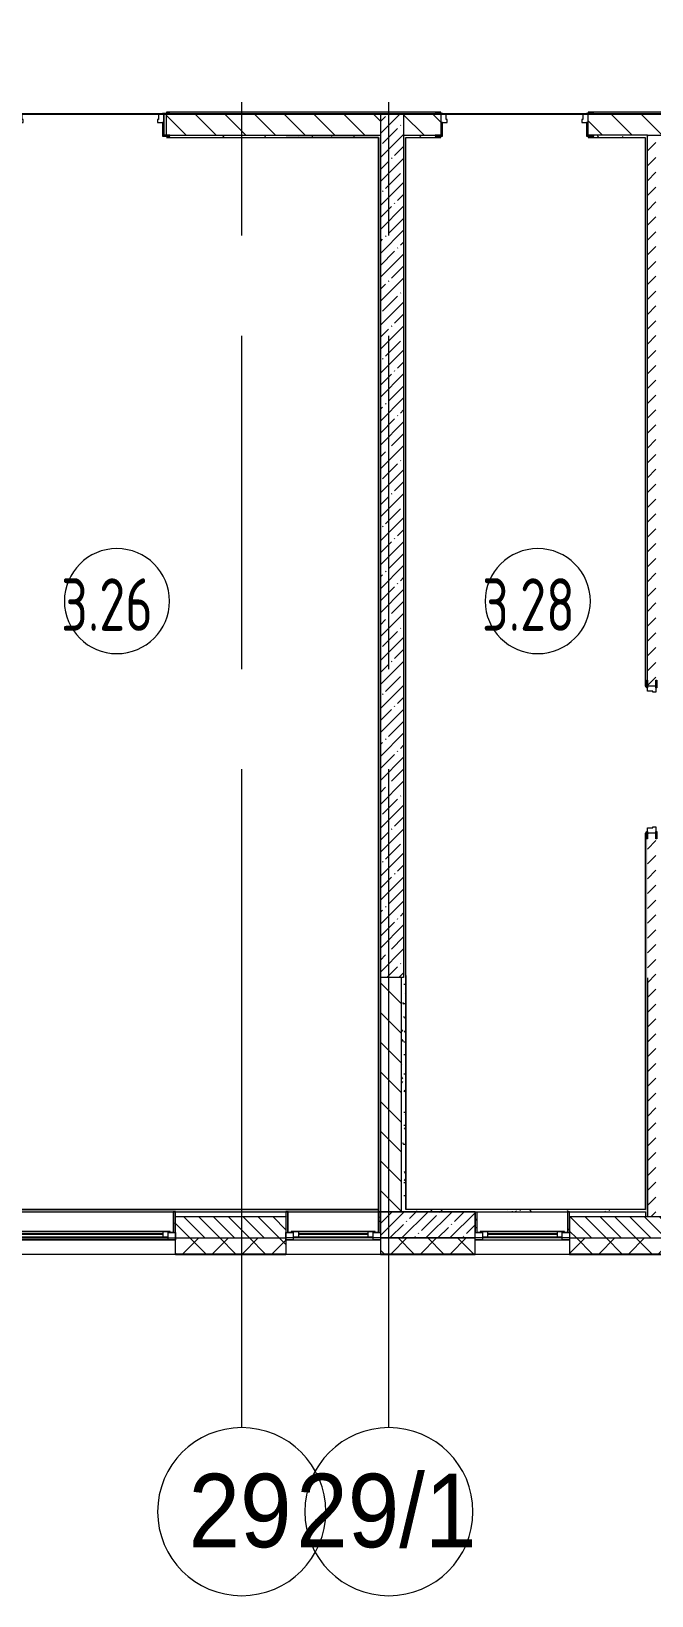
# Model space of a CAD drawing. Header units: millimetres. Extents: x -625 to 415037, y -3642 to 102118.
# Drawn here: x 393036 to 398937, y -3506 to 11390 of the extents above; entities that cross this region are included whole.
import ezdxf

# ---------------------------------------------------------------- set-up
doc = ezdxf.new("R2010")
doc.units = ezdxf.units.MM
doc.linetypes.add('Осевая', pattern=[6350, 1270, -952.5, 3175, -952.5])
for name, color, linetype, lineweight in [('A-AREA-IDEN', 7, 'Continuous', 9), ('A-DOOR-FRAM-2', 7, 'Continuous', 5), ('A-GLAZ', 7, 'Continuous', 9), ('A-GLAZ-1', 7, 'Continuous', 5), ('A-WALL', 7, 'Continuous', 5), ('I-WALL', 7, 'Continuous', 5), ('S-COLS-1', 7, 'Continuous', 5), ('Оси', 7, 'Continuous', 9), ('Оси-1', 7, 'Continuous', 20), ('Оси-2', 7, 'Осевая', 9)]:
    doc.layers.add(name, color=color, linetype=linetype, lineweight=lineweight)
for name, color, linetype, lineweight, true_color in [('A-DOOR-1', 7, 'Continuous', 5, 0xc0c0c0), ('A-DOOR-FRAM-1', 7, 'Continuous', 5, 0xc0c0c0), ('A-WALL-1', 9, 'Continuous', 5, 0x808080), ('A-WALL-FNSH-1', 9, 'Continuous', 5, 0x808080)]:
    doc.layers.add(name, color=color, linetype=linetype, lineweight=lineweight, true_color=true_color)
doc.layers.get('A-DOOR-1').off()
doc.styles.add('Arial', font='arial.ttf', dxfattribs={"width": 0.9, "height": 700})
doc.styles.add('СПДС', font='ГОСТ тип А.ttf', dxfattribs={"width": 0.9})
pattern_1 = [(135, (289227.4, 1e-08), (-141.42136, -141.42136), [])]
pattern_2 = [(45, (289227.4, 1e-08), (-114.04925, 114.04925), []), (45, (289341.45, 1e-08), (-114.04925, 114.04925), [201.612, -40.322, 6.706, -33.617])]
pattern_3 = [(0, (289227.4, 1e-08), (243.84, 60.96), [20.117, -162.763, 20.117, -162.763, -975.36]), (0, (289227.4, 1e-08), (243.84, 60.96), [-365.76, 20.117, -345.643, 20.117, -162.763, -426.72]), (0, (289227.4, 1e-08), (243.84, 60.96), [-914.4, 20.117, -101.803, 20.117, -284.683]), (120, (289318.84, 30.48), (-174.71291, 180.691634), [20.117, -162.763, 20.117, -162.763, -975.36]), (120, (289318.84, 30.48), (-174.71291, 180.691634), [-365.76, 20.117, -345.643, 20.117, -162.763, -426.72]), (120, (289318.84, 30.48), (-174.71291, 180.691634), [-914.4, 20.117, -101.803, 20.117, -284.683]), (240, (289349.32, 152.4), (-69.12709, -241.651634), [20.117, -162.763, 20.117, -162.763, -975.36]), (240, (289349.32, 152.4), (-69.12709, -241.651634), [-365.76, 20.117, -345.643, 20.117, -162.763, -426.72]), (240, (289349.32, 152.4), (-69.12709, -241.651634), [-914.4, 20.117, -101.803, 20.117, -284.683])]

# ---------------------------------------------------------------- blocks, each defined once
blk = doc.blocks.new('110_Дверь_СКБ_2Ст - Д-2а_л_ Из коридора на лестницу-32216062-Объем проектирования 3 этажа')
at = {"layer": 'A-DOOR-FRAM-1'}
for p, q in [((-672, 108), (-742, 108)), ((-742, 108), (-742, 100)), ((-742, 100), (-672, 100)), ((-638, 100), (-688, 100)), ((-688, 100), (-688, 20)), ((-688, 20), (-628, 20)), ((-672, 20), (-688, 20)), ((-688, 20), (-688, -100)), ((-672, 100), (-672, 108)), ((-672, -100), (-672, 20)), ((-638, 50), (-638, 100)), ((-628, 50), (-638, 50)), ((-628, 20), (-628, 50)), ((662, 50), (652, 50)), ((652, 50), (652, 20)), ((652, 20), (712, 20)), ((662, 100), (662, 50)), ((712, 100), (662, 100)), ((768, 108), (698, 108)), ((698, 108), (698, 100)), ((698, 100), (768, 100)), ((712, 20), (698, 20)), ((698, 20), (698, -100)), ((712, 20), (712, 100)), ((712, -100), (712, 20)), ((768, 100), (768, 108)), ((-672, -100), (-742, -100)), ((-742, -100), (-742, -108)), ((-742, -108), (-672, -108)), ((-688, -100), (-672, -100)), ((-672, -108), (-672, -100)), ((698, -100), (712, -100)), ((768, -100), (698, -100)), ((698, -100), (698, -108)), ((698, -108), (768, -108)), ((768, -108), (768, -100))]:
    blk.add_line(p, q, dxfattribs=at)
blk = doc.blocks.new('120_Окно_СКБ_2Ст_Фрамуга сверху - 120_Окно_СКБ_2Ст_2300х2500_h_ ДОО-19727959-Объем проектирования 3 этажа')
at = {"layer": 'A-GLAZ'}
for p, q in [((-1150, -127), (-1150, -57)), ((-1150, -57), (-1080, -57)), ((-1080, -127), (-1150, -127)), ((-1080, -127), (-1100, -127)), ((-1100, -127), (-1100, -137)), ((-1100, -137), (540, -137)), ((540, -137), (-1100, -137)), ((-1080, -57), (-1080, -127)), ((520, -87), (-1080, -87)), ((-1080, -87), (-1080, -127)), ((-1030, -137), (-1030, -87)), ((470, -137), (470, -87)), ((520, -127), (520, -57)), ((520, -57), (590, -57)), ((520, -127), (520, -87)), ((590, -127), (520, -127)), ((540, -127), (520, -127)), ((540, -137), (540, -127)), ((590, -127), (570, -127)), ((570, -127), (570, -137)), ((570, -137), (1100, -137)), ((1100, -137), (570, -137)), ((590, -57), (590, -127)), ((1080, -87), (590, -87)), ((590, -87), (590, -127)), ((640, -137), (640, -87)), ((1030, -137), (1030, -87)), ((1080, -127), (1080, -57)), ((1080, -57), (1150, -57)), ((1080, -127), (1080, -87)), ((1150, -127), (1080, -127)), ((1100, -127), (1080, -127)), ((1100, -137), (1100, -127)), ((1150, -57), (1150, -127))]:
    blk.add_line(p, q, dxfattribs=at)
at = {"layer": 'A-GLAZ-1'}
for p, q in [((1150, -57), (-1150, -57)), ((-1130, -127), (-1100, -127)), ((-1080, -57), (1080, -57)), ((-1030, -107), (470, -107)), ((470, -117), (-1030, -117)), ((540, -127), (570, -127)), ((540, -127), (570, -127)), ((640, -107), (1030, -107)), ((1030, -117), (640, -117)), ((1100, -127), (1130, -127))]:
    blk.add_line(p, q, dxfattribs=at)
blk = doc.blocks.new('120_Окно_СКБ_1Ст - 120_Окно_СКБ_1Ст 900х2500_h_ с форточкой-V552-Объем проектирования 3 этажа')
at = {"layer": 'A-GLAZ'}
for p, q in [((-450, -127), (-450, -57)), ((-450, -57), (-380, -57)), ((-380, -127), (-450, -127)), ((-380, -127), (-400, -127)), ((-400, -127), (-400, -137)), ((-400, -137), (400, -137)), ((400, -137), (-400, -137)), ((-380, -57), (-380, -127)), ((380, -87), (-380, -87)), ((-380, -87), (-380, -127)), ((-330, -137), (-330, -87)), ((330, -137), (330, -87)), ((380, -127), (380, -57)), ((380, -57), (450, -57)), ((380, -127), (380, -87)), ((450, -127), (380, -127)), ((400, -127), (380, -127)), ((400, -137), (400, -127)), ((450, -57), (450, -127))]:
    blk.add_line(p, q, dxfattribs=at)
at = {"layer": 'A-GLAZ-1'}
for p, q in [((450, -57), (-450, -57)), ((-430, -127), (-400, -127)), ((-330, -107), (330, -107)), ((330, -117), (-330, -117)), ((400, -127), (430, -127))]:
    blk.add_line(p, q, dxfattribs=at)
blk = doc.blocks.new('110_Дверь_СКБ_2Ст - Д-6_л__ ДОО_Дв_1450x2100h_Дверь из раздевальной в коридор-25835678-Объем проектирования 3 этажа')
at = {"layer": 'A-DOOR-FRAM-2'}
h = blk.add_hatch(dxfattribs=at)
h.set_pattern_fill('FP_40', color=256, style=0, pattern_type=2)
h.set_pattern_definition([(45, (-546.384, 164.685), (-14.1421, 14.1421), []), (135, (-546.384, 164.685), (-14.1421, -14.1421), [])])
h.paths.add_polyline_path([(-688, -100), (-688, 100), (-712, 100), (-712, -100), (-705, -100)])
at = {"layer": 'A-DOOR-FRAM-1'}
for p, q in [((-672, 108), (-742, 108)), ((-742, 108), (-742, 100)), ((-742, 100), (-672, 100)), ((-688, 100), (-712, 100)), ((-712, 100), (-712, -100)), ((-638, 100), (-688, 100)), ((-688, 100), (-688, 20)), ((-688, 20), (-628, 20)), ((-688, -100), (-688, 100)), ((-672, 20), (-688, 20)), ((-688, 20), (-688, -100)), ((-672, 100), (-672, 108)), ((-672, -100), (-672, 20)), ((-638, 50), (-638, 100)), ((-628, 50), (-638, 50)), ((-628, 20), (-628, 50)), ((662, 50), (652, 50)), ((652, 50), (652, 20)), ((652, 20), (712, 20)), ((662, 100), (662, 50)), ((712, 100), (662, 100)), ((768, 108), (698, 108)), ((698, 108), (698, 100)), ((698, 100), (768, 100)), ((712, 20), (698, 20)), ((698, 20), (698, -100)), ((712, 20), (712, 100)), ((738, 100), (712, 100)), ((712, 100), (712, -100)), ((712, -100), (712, 20)), ((738, -100), (738, 100)), ((768, 100), (768, 108)), ((-672, -100), (-742, -100)), ((-742, -100), (-742, -108)), ((-742, -108), (-672, -108)), ((-712, -100), (-688, -100)), ((-688, -100), (-672, -100)), ((-672, -108), (-672, -100)), ((698, -100), (712, -100)), ((768, -100), (698, -100)), ((698, -100), (698, -108)), ((698, -108), (768, -108)), ((712, -100), (738, -100)), ((768, -108), (768, -100))]:
    blk.add_line(p, q, dxfattribs=at)
blk = doc.blocks.new('110_Дверь_СКБ_2Ст - Д-5_п_ Из игровой в коридор-32351726-Объем проектирования 3 этажа')
at = {"layer": 'A-DOOR-FRAM-1'}
for p, q in [((-742, 48), (-672, 48)), ((-742, 40), (-742, 48)), ((-672, 40), (-742, 40)), ((-688, 40), (-628, 40)), ((-688, -40), (-688, 40)), ((-688, 40), (-672, 40)), ((-688, 39), (-688, 40)), ((-672, 39), (-688, 39)), ((-672, 48), (-672, 40)), ((-672, 40), (-672, 39)), ((-638, 10), (-638, -40)), ((-628, 10), (-638, 10)), ((-628, 40), (-628, 10)), ((652, 40), (712, 40)), ((652, 10), (652, 40)), ((662, 10), (652, 10)), ((662, -40), (662, 10)), ((698, 40), (698, 48)), ((698, 48), (768, 48)), ((698, 39), (698, 40)), ((698, 40), (712, 40)), ((768, 40), (698, 40)), ((712, 39), (698, 39)), ((712, 40), (712, -40)), ((712, 40), (712, 39)), ((768, 48), (768, 40)), ((-742, -40), (-672, -40)), ((-742, -48), (-742, -40)), ((-672, -48), (-742, -48)), ((-638, -40), (-688, -40)), ((-672, -40), (-672, -48)), ((712, -40), (662, -40)), ((698, -48), (698, -40)), ((698, -40), (768, -40)), ((768, -48), (698, -48)), ((768, -40), (768, -48))]:
    blk.add_line(p, q, dxfattribs=at)
blk = doc.blocks.new('Ось сетки - D8-29747960-Объем проектирования 3 этажа')
at = {"layer": 'Оси-1'}
for start, end in [(360, 180), (180, 360)]:
    blk.add_arc((0, 0), 4, start, end, dxfattribs=at)
blk = doc.blocks.new('Марка_Помещения - Номер-25198446-Объем проектирования 3 этажа')
at = {"layer": 'A-AREA-IDEN'}
for start, end in [(360, 180), (180, 360)]:
    blk.add_arc((0, 0), 2.5, start, end, dxfattribs=at)

msp = doc.modelspace()

# ---------------------------------------------------------------- hatches: boundary and pattern name
at = {"layer": 'A-WALL'}
h = msp.add_hatch(dxfattribs=at)
h.set_pattern_fill('FP_2', color=256, style=0, pattern_type=2)
h.set_pattern_definition([(135, (289227.4, 1e-08), (-70.71068, -70.71068), [])])
h.paths.add_polyline_path([(394407, -100), (395457, -100), (395457, 100), (394407, 100)])
h.paths.add_polyline_path([(399057, -100), (399057, 100), (398157, 100), (398157, -100), (398998, -100)])
h.paths.add_polyline_path([(399957, -100), (400857, -100), (400857, 100), (399957, 100), (399957, 21)])
h.paths.add_polyline_path([(381157, -100), (381957, -100), (381957, 100), (381157, 100), (381157, -48)])
h.paths.add_polyline_path([(410657, -100), (410657, 100), (410357, 100), (410357, -100)])
h.paths.add_polyline_path([(408513, -100), (408557, -100), (408557, 100), (408057, 99), (408057, -100)])
h.paths.add_polyline_path([(383757, -100), (384007, -100), (384007, 100), (383757, 100), (383757, -77)])
h.paths.add_polyline_path([(386307, -100), (387357, -100), (387357, 100), (386307, 100)])
h.paths.add_polyline_path([(390837, -100), (390957, -100), (390957, 100), (390057, 100), (390057, -100), (390797, -100)])
h.paths.add_polyline_path([(405207, -100), (406257, -100), (406257, 100), (405207, 100), (405207, 2)])
h.paths.add_polyline_path([(391857, -100), (392107, -100), (392107, 100), (391857, 100), (391857, 50)])
h.paths.add_polyline_path([(402657, -100), (402907, -100), (402907, 100), (402657, 100), (402657, -84)])
h = msp.add_hatch(dxfattribs=at)
h.set_pattern_fill('FP_24', color=256, style=0, pattern_type=2)
h.set_pattern_definition([(45, (289227.4, 1e-08), (-141.42136, 141.42136), []), (135, (289227.4, 1e-08), (-141.42136, -141.42136), [])])
h.paths.add_polyline_path([(414305, -250), (414307, -250), (414307, -100), (412957, -100), (412957, -250), (414057, -250)])
h.paths.add_polyline_path([(410357, -250), (410657, -250), (410657, -100), (409457, -100), (409457, -250), (409601, -250)])
h.paths.add_polyline_path([(408513, -250), (408557, -250), (408557, -100), (407157, -100), (407157, -250), (408057, -250)])
h.paths.add_polyline_path([(406257, -250), (406257, -100), (405207, -100), (405207, -250)])
h.paths.add_polyline_path([(401986, -250), (402907, -250), (402907, -100), (401757, -100), (401757, -250)])
h.paths.add_polyline_path([(399957, -250), (400857, -250), (400857, -100), (399957, -100), (399957, -231)])
h.paths.add_polyline_path([(396548, -250), (397257, -250), (397257, -100), (396357, -100), (396357, -250)])
h.paths.add_polyline_path([(398998, -250), (399057, -250), (399057, -100), (398157, -100), (398157, -250), (398995, -250)])
h.paths.add_polyline_path([(395457, -250), (395457, -100), (394407, -100), (394407, -250), (394930, -250)])
h.paths.add_polyline_path([(390057, -250), (392107, -250), (392107, -100), (390057, -100)])
h.paths.add_polyline_path([(386758, -250), (387357, -250), (387357, -100), (386307, -100), (386307, -250)])
h.paths.add_polyline_path([(388933, -250), (389157, -250), (389157, -100), (388257, -100), (388257, -250)])
h.paths.add_polyline_path([(378513, -250), (380257, -250), (380257, -100), (378437, -100), (378437, -250), (378501, -250)])
h.paths.add_polyline_path([(381157, -250), (381957, -250), (381957, -100), (381157, -100)])
h.paths.add_polyline_path([(384007, -250), (384007, -100), (382857, -100), (382857, -250), (383805, -250)])
at = {"layer": 'I-WALL'}
h = msp.add_hatch(dxfattribs=at)
h.set_pattern_fill('FP_23', color=256, style=0, pattern_type=2)
h.set_pattern_definition(pattern_1)
h.paths.add_polyline_path([(396337, 10400), (396357, 10400), (396357, 10600), (394322, 10600), (394322, 10400), (395460, 10400)])
h.paths.add_polyline_path([(392842, 10400), (392872, 10400), (392872, 10600), (390837, 10600), (390837, 10400), (391109, 10400)])
h.paths.add_polyline_path([(383437, 10400), (383437, 10600), (382687, 10600), (382687, 10400), (383417, 10400)])
h.paths.add_polyline_path([(379188, 10400), (379212, 10400), (379212, 10600), (378837, 10600), (378837, 10400), (379187, 10400)])
h.paths.add_polyline_path([(381307, 10400), (381737, 10400), (381737, 10600), (380612, 10600), (380612, 10400), (381257, 10400)])
h = msp.add_hatch(dxfattribs=at)
h.set_pattern_fill('FP_191', color=256, style=0, pattern_type=2)
h.set_pattern_definition(pattern_3)
h.paths.add_polyline_path([(410416, 10600), (410437, 10600), (410416, 10620), (400407, 10620), (400407, 10608), (400437, 10608), (400437, 10600), (409601, 10600)])
h.paths.add_polyline_path([(390056, 10600), (392842, 10600), (392842, 10608), (392872, 10608), (392872, 10620), (390057, 10620), (390056, 10602)])
h.paths.add_polyline_path([(410437, 10600), (410437, 10620), (410417, 10620), (410427, 10610)])
h.paths.add_polyline_path([(394352, 10600), (396877, 10600), (396877, 10608), (396932, 10608), (396932, 10620), (394322, 10620), (394322, 10608), (394352, 10608), (394352, 10600)])
h.paths.add_polyline_path([(398387, 10600), (399427, 10600), (399427, 10608), (399457, 10608), (399457, 10620), (398332, 10620), (398332, 10608), (398387, 10608), (398387, 10601)])
h = msp.add_hatch(dxfattribs=at)
h.set_pattern_fill('FP_1', color=256, style=0, pattern_type=2)
h.set_pattern_definition(pattern_2)
h.paths.add_polyline_path([(396577, 2380), (396577, 2380), (396577, 10600), (396357, 10600), (396357, 2380), (396557, 2380)])
h = msp.add_hatch(dxfattribs=at)
h.set_pattern_fill('FP_23', color=256, style=0, pattern_type=2)
h.set_pattern_definition(pattern_1)
h.paths.add_polyline_path([(408557, 10400), (410437, 10400), (410437, 10600), (408557, 10600)])
h.paths.add_polyline_path([(399358, 10400), (399457, 10400), (399457, 10600), (398332, 10600), (398332, 10400), (399357, 10400)])
h.paths.add_polyline_path([(400536, 10400), (401157, 10400), (401157, 10600), (400407, 10600), (400407, 10400), (400457, 10400)])
h.paths.add_polyline_path([(396932, 10400), (396932, 10600), (396577, 10600), (396578, 10400), (396908, 10400)])
h = msp.add_hatch(dxfattribs=at)
h.set_pattern_fill('FP_191', color=256, style=0, pattern_type=2)
h.set_pattern_definition(pattern_3)
h.paths.add_polyline_path([(394352, 10380), (396337, 10381), (396357, 10400), (394352, 10400), (394352, 10392), (394322, 10392), (394322, 10380)])
h.paths.add_polyline_path([(392872, 10380), (392872, 10392), (392842, 10392), (392842, 10400), (390837, 10400), (390858, 10380), (392842, 10380)])
h.paths.add_polyline_path([(396357, 10380), (396357, 10400), (396337, 10380)])
h.paths.add_polyline_path([(390837, 10380), (390857, 10380), (390837, 10400)])
h = msp.add_hatch(dxfattribs=at)
h.set_pattern_fill('FP_191', color=256, style=0, pattern_type=2)
h.set_pattern_definition(pattern_3)
h.paths.add_polyline_path([(396357, 150), (396357, 10380), (396337, 10380), (396337, 150)])
h = msp.add_hatch(dxfattribs=at)
h.set_pattern_fill('FP_191', color=256, style=0, pattern_type=2)
h.set_pattern_definition(pattern_3)
h.paths.add_polyline_path([(398387, 10380), (398897, 10380), (398897, 10400), (398387, 10398), (398387, 10392), (398332, 10392), (398332, 10380), (398357, 10380)])
h.paths.add_polyline_path([(396877, 10380), (396932, 10380), (396932, 10392), (396877, 10392), (396877, 10400), (396577, 10400), (396577, 10380), (396597, 10380)])
h = msp.add_hatch(dxfattribs=at)
h.set_pattern_fill('FP_191', color=256, style=0, pattern_type=2)
h.set_pattern_definition(pattern_3)
h.paths.add_polyline_path([(396577, 2400), (396597, 2400), (396597, 10379), (396577, 10380), (396577, 5180)])
h = msp.add_hatch(dxfattribs=at)
h.set_pattern_fill('FP_191', color=256, style=0, pattern_type=2)
h.set_pattern_definition(pattern_3)
h.paths.add_polyline_path([(398897, 100), (398897, 3700), (398889, 3700), (398889, 3755), (398877, 3755), (398877, 100)])
h.paths.add_polyline_path([(398889, 5155), (398889, 5210), (398897, 5210), (398897, 10380), (398877, 10379), (398877, 5155)])
h = msp.add_hatch(dxfattribs=at)
h.set_pattern_fill('FP_22', color=256, style=0, pattern_type=2)
h.set_pattern_definition([(45, (289227.4, 1e-08), (-70.71068, 70.71068), [])])
h.paths.add_polyline_path([(398977, 100), (398977, 3755), (398897, 3755), (398897, 100)])
h.paths.add_polyline_path([(398947, 5155), (398977, 5155), (398977, 10400), (398897, 10400), (398897, 5155), (398940, 5155)])
h = msp.add_hatch(dxfattribs=at)
h.set_pattern_fill('FP_23', color=256, style=0, pattern_type=2)
h.set_pattern_definition(pattern_1)
h.paths.add_polyline_path([(396557, 150), (396557, 2380), (396357, 2380), (396357, 150), (396548, 150)])
h = msp.add_hatch(dxfattribs=at)
h.set_pattern_fill('FP_191', color=256, style=0, pattern_type=2)
h.set_pattern_definition(pattern_3)
h.paths.add_polyline_path([(396597, 150), (396597, 2380), (396557, 2380), (396557, 150), (396577, 150)])
h = msp.add_hatch(dxfattribs=at)
h.set_pattern_fill('FP_191', color=256, style=0, pattern_type=2)
h.set_pattern_definition(pattern_3)
h.paths.add_polyline_path([(388933, 150), (396337, 150), (396336, 170), (381278, 170), (381278, 150), (388257, 150)])
h = msp.add_hatch(dxfattribs=at)
h.set_pattern_fill('FP_191', color=256, style=0, pattern_type=2)
h.set_pattern_definition(pattern_3)
h.paths.add_polyline_path([(394387, -48), (394407, -48), (394407, 150), (394387, 150), (394387, -38)])
h = msp.add_hatch(dxfattribs=at)
h.set_pattern_fill('FP_191', color=256, style=0, pattern_type=2)
h.set_pattern_definition(pattern_3)
h.paths.add_polyline_path([(395457, -48), (395477, -48), (395477, 150), (395457, 150), (395457, 36)])
h = msp.add_hatch(dxfattribs=at)
h.set_pattern_fill('FP_191', color=256, style=0, pattern_type=2)
h.set_pattern_definition(pattern_3)
h.paths.add_polyline_path([(396337, -48), (396357, -48), (396357, 150), (396337, 150), (396337, 120)])
h = msp.add_hatch(dxfattribs=at)
h.set_pattern_fill('FP_191', color=256, style=0, pattern_type=2)
h.set_pattern_definition(pattern_3)
h.paths.add_polyline_path([(397635, 150), (398877, 152), (398876, 170), (396598, 170), (396598, 150), (397278, 150)])
h = msp.add_hatch(dxfattribs=at)
h.set_pattern_fill('FP_191', color=256, style=0, pattern_type=2)
h.set_pattern_definition(pattern_3)
h.paths.add_polyline_path([(397277, -48), (397277, 150), (397257, 150), (397257, -48)])
h = msp.add_hatch(dxfattribs=at)
h.set_pattern_fill('FP_191', color=256, style=0, pattern_type=2)
h.set_pattern_definition(pattern_3)
h.paths.add_polyline_path([(398157, -48), (398157, 150), (398137, 150), (398137, -48)])
at = {"layer": 'S-COLS-1'}
h = msp.add_hatch(dxfattribs=at)
h.set_pattern_fill('FP_1', color=256, style=0, pattern_type=2)
h.set_pattern_definition(pattern_2)
h.paths.add_polyline_path([(397257, -100), (397257, 150), (396357, 150), (396357, -100), (396548, -100)])

# ---------------------------------------------------------------- linework, layer by layer
msp.add_lwpolyline([(414057, 10600), (374197, 10600), (374197, 13400), (414057, 13400)], close=True)
at = {"layer": 'A-WALL'}
for p, q in [((396932, 10620), (394322, 10620)), ((396357, 10600), (396357, 2380)), ((396577, 10600), (396577, 2380)), ((399457, 10620), (398332, 10620)), ((394352, 10400), (396357, 10400)), ((396337, 10380), (395460, 10380)), ((396357, 150), (396357, 10380)), ((396577, 10400), (396877, 10400)), ((396597, 2400), (396597, 10380)), ((398897, 10400), (398387, 10400)), ((398877, 5155), (398877, 10380)), ((398897, 10400), (399427, 10400)), ((398897, 5210), (398897, 10400)), ((398877, 3755), (398877, 170)), ((396577, 2380), (396357, 2380)), ((396557, 150), (396557, 2380)), ((398897, 2377), (398897, 100)), ((398877, 170), (396597, 170)), ((391857, -100), (395457, -100)), ((394407, -100), (395457, -100)), ((398157, -100), (399057, -100)), ((398157, -100), (400857, -100)), ((394407, -258), (392107, -258)), ((394407, -250), (395457, -250)), ((394407, -253), (395457, -253)), ((396357, -258), (395457, -258)), ((396357, -250), (397257, -250)), ((396357, -253), (397257, -253)), ((398157, -258), (397257, -258)), ((398157, -250), (399057, -250)), ((398157, -253), (399057, -253))]:
    msp.add_line(p, q, dxfattribs=at)
at = {"layer": 'A-WALL-1'}
for p, q in [((394322, 10620), (394322, 10608)), ((396877, 10600), (395460, 10600)), ((396932, 10608), (396932, 10620)), ((398332, 10620), (398332, 10608)), ((399267, 10600), (398387, 10600)), ((396907, 10380), (396932, 10380)), ((396932, 10380), (396932, 10392)), ((398332, 10392), (398332, 10380)), ((398332, 10380), (398357, 10380)), ((398877, 5155), (398889, 5155)), ((398889, 3755), (398877, 3755)), ((396357, 2380), (396357, 150)), ((396597, 170), (396597, 2380)), ((396337, 170), (381277, 170)), ((391857, 150), (396357, 150)), ((394407, 150), (394387, 150)), ((394387, 150), (394387, -48)), ((394407, -250), (394407, 150)), ((395477, 150), (395457, 150)), ((395457, 150), (395457, -250)), ((395477, -48), (395477, 150)), ((396357, 150), (396337, 150)), ((396337, 150), (396337, -48)), ((396357, 150), (398877, 150)), ((396357, -48), (396357, 150)), ((397257, 150), (397257, -48)), ((397277, -48), (397277, 150)), ((398157, 150), (398137, 150)), ((398137, 150), (398137, -48)), ((398157, -48), (398157, 150)), ((398877, 150), (398877, 100)), ((395457, 100), (394407, 100)), ((399057, 100), (398157, 100)), ((398157, 100), (398157, -250)), ((394387, -48), (394407, -48)), ((395457, -48), (395477, -48)), ((396337, -48), (396357, -48)), ((397257, -100), (396357, -100)), ((396357, -100), (396357, -250)), ((397257, -48), (397277, -48)), ((397257, -250), (397257, -100)), ((398137, -48), (398157, -48))]:
    msp.add_line(p, q, dxfattribs=at)
at = {"layer": 'A-WALL-FNSH-1'}
for p, q in [((396932, 10621), (394322, 10621)), ((394322, 10621), (394322, 10620)), ((396932, 10620), (396932, 10621)), ((399457, 10621), (398332, 10621)), ((398332, 10621), (398332, 10620)), ((394322, 10380), (394322, 10379)), ((394322, 10379), (396336, 10379)), ((396336, 10379), (396336, 100)), ((396598, 10379), (396932, 10379)), ((396598, 171), (396598, 10379)), ((396932, 10379), (396932, 10380)), ((398332, 10380), (398332, 10379)), ((398332, 10379), (398876, 10379)), ((398876, 10379), (398876, 5155)), ((398876, 5155), (398877, 5155)), ((398877, 3755), (398876, 3755)), ((398876, 3755), (398876, 171)), ((396597, 2400), (396597, 170)), ((394387, 150), (394386, 150)), ((394386, 150), (394386, -48)), ((395457, 171), (394407, 171)), ((394407, 171), (394407, 170)), ((395457, 170), (395457, 171)), ((395478, 150), (395477, 150)), ((395478, -48), (395478, 150)), ((396337, 150), (396336, 150)), ((396336, 150), (396336, -48)), ((396337, 100), (396337, 271)), ((398876, 171), (396598, 171)), ((397278, -48), (397278, 150)), ((398137, 150), (398136, 150)), ((398136, 150), (398136, -48)), ((396336, 100), (396337, 100)), ((394386, -48), (394387, -48)), ((395477, -48), (395478, -48)), ((396336, -48), (396337, -48)), ((397277, -48), (397278, -48)), ((398136, -48), (398137, -48)), ((394407, -250), (394407, -258)), ((394407, -258), (395457, -258)), ((395457, -258), (395457, -250)), ((396357, -250), (396357, -258)), ((396357, -258), (397257, -258)), ((397257, -258), (397257, -250)), ((398157, -250), (398157, -258)), ((398157, -258), (399057, -258))]:
    msp.add_line(p, q, dxfattribs=at)
at = {"layer": 'I-WALL'}
for p, q in [((392107, 171), (394407, 171)), ((395457, 171), (396336, 171)), ((396357, -100), (395457, -100)), ((398157, -100), (397257, -100))]:
    msp.add_line(p, q, dxfattribs=at)
at = {"layer": 'S-COLS-1'}
for p, q in [((397257, 150), (396357, 150)), ((396357, 150), (396357, -100)), ((397257, -100), (397257, 150)), ((396357, -100), (397257, -100))]:
    msp.add_line(p, q, dxfattribs=at)
at = {"layer": 'Оси'}
for p, q in [((395037, -1906), (395037, 3094)), ((396437, -1906), (396437, 3094))]:
    msp.add_line(p, q, dxfattribs=at)
at = {"layer": 'Оси-2'}
for p, q in [((395037, 3094), (395037, 17028)), ((396437, 3094), (396437, 17028))]:
    msp.add_line(p, q, dxfattribs=at)

# ---------------------------------------------------------------- block references
at = {"layer": 'A-AREA-IDEN', "xscale": 199.9999999999999, "yscale": 199.9999999999999, "zscale": 199.9999999999999}
for p in [(393850, 5964), (397854, 5964)]:
    msp.add_blockref('Марка_Помещения - Номер-25198446-Объем проектирования 3 этажа', p, dxfattribs=at)
at = {"layer": 'A-DOOR-1'}
for name, p in [('110_Дверь_СКБ_2Ст - Д-6_л__ ДОО_Дв_1450x2100h_Дверь из раздевальной в коридор-25835678-Объем проектирования 3 этажа', (393585, 10500)), ('110_Дверь_СКБ_2Ст - Д-2а_л_ Из коридора на лестницу-32216062-Объем проектирования 3 этажа', (397620, 10500))]:
    msp.add_blockref(name, p, dxfattribs=at)
at = {"layer": 'A-DOOR-1', "rotation": 269.9999999999999}
msp.add_blockref('110_Дверь_СКБ_2Ст - Д-5_п_ Из игровой в коридор-32351726-Объем проектирования 3 этажа', (398937, 4468), dxfattribs=at)
at = {"layer": 'A-GLAZ', "color": 3, "rotation": 180}
for name, p in [('120_Окно_СКБ_2Ст_Фрамуга сверху - 120_Окно_СКБ_2Ст_2300х2500_h_ ДОО-19727959-Объем проектирования 3 этажа', (393257, -175)), ('120_Окно_СКБ_1Ст - 120_Окно_СКБ_1Ст 900х2500_h_ с форточкой-V552-Объем проектирования 3 этажа', (395907, -175)), ('120_Окно_СКБ_1Ст - 120_Окно_СКБ_1Ст 900х2500_h_ с форточкой-V552-Объем проектирования 3 этажа', (397707, -175))]:
    msp.add_blockref(name, p, dxfattribs=at)
at = {"layer": 'Оси-1', "xscale": 199.9999999999999, "yscale": 199.9999999999999, "zscale": 199.9999999999999}
for p in [(395037, -2706), (396437, -2706)]:
    msp.add_blockref('Ось сетки - D8-29747960-Объем проектирования 3 этажа', p, dxfattribs=at)

# ---------------------------------------------------------------- texts
at = {"layer": 'A-AREA-IDEN', "char_height": 500, "width": 1327.59, "attachment_point": 1, "style": 'СПДС'}
for s, insert in [('3.26', (393319, 6181)), ('3.28', (397323, 6181))]:
    msp.add_mtext(s, dxfattribs=dict(at, insert=insert))
at = {"layer": 'Оси', "char_height": 700, "attachment_point": 1, "style": 'Arial'}
for s, insert, width in [('29', (394532, -2345), 1212.15), ('29/1', (395557, -2345), 2121.27)]:
    msp.add_mtext(s, dxfattribs=dict(at, insert=insert, width=width))

doc.saveas('drawing.dxf')
